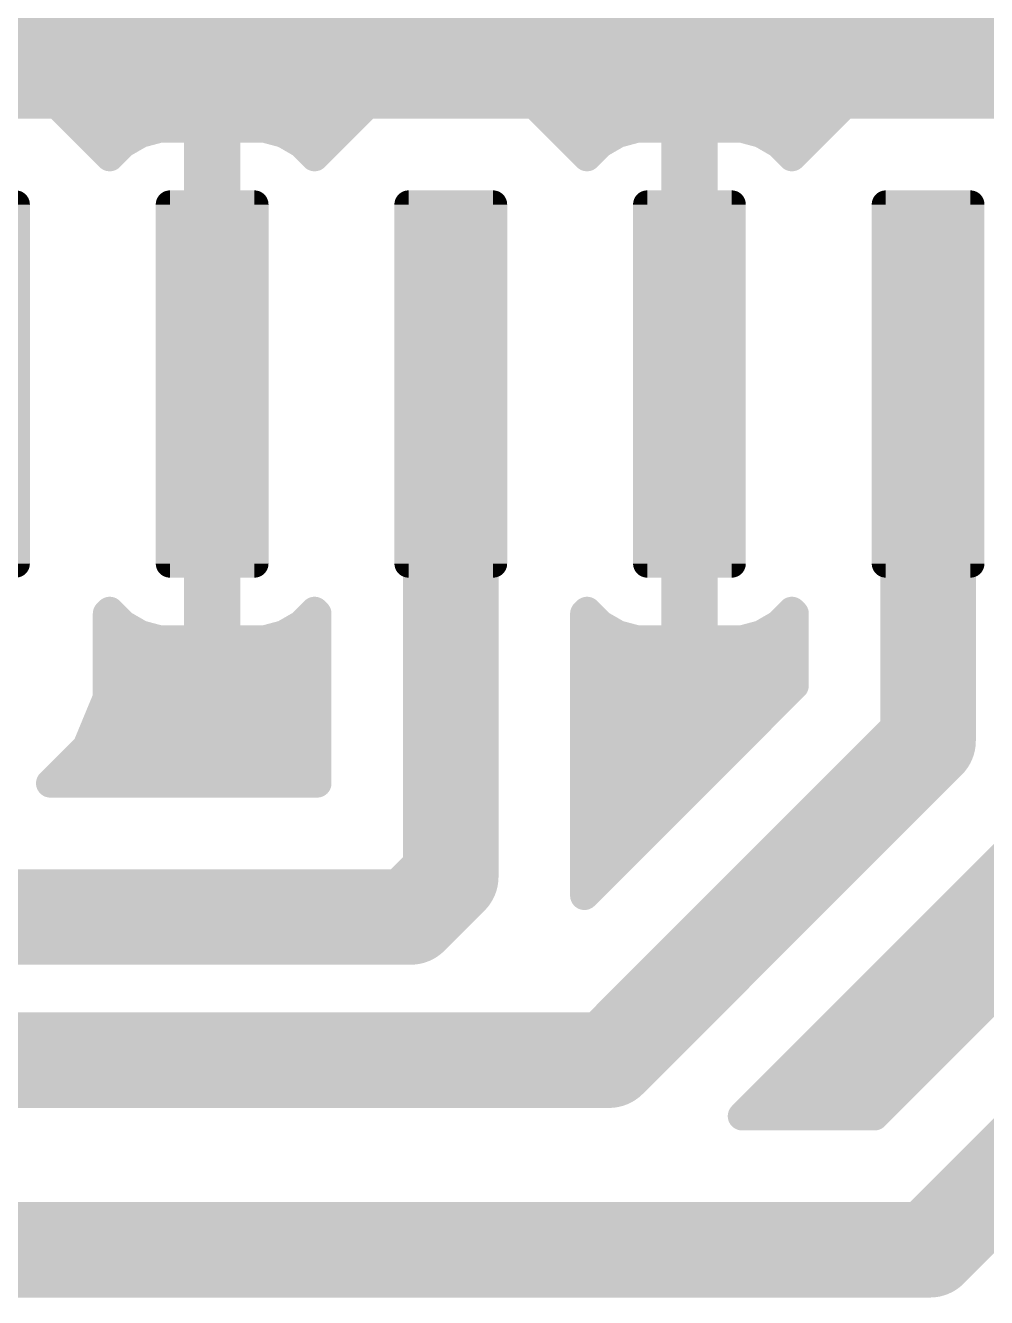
# Model space of a CAD drawing. Extents: x 1.5 to 61.1, y 27.7 to 80.1.
# Drawn here: x 48.85 to 53.96, y 46.4 to 53.16 of the extents above; entities that cross this region are included whole.
import ezdxf

# ---------------------------------------------------------------- set-up
doc = ezdxf.new("R2010")
doc.units = 0
doc.layers.add('1', color=12, linetype='CONTINUOUS')

# ---------------------------------------------------------------- blocks, each defined once
blk = doc.blocks.new('RECT329600X96000R25')
at = {"const_width": 0.075}
blk.add_lwpolyline([(0.9925, -0.225), (0.9925, 0.225, 0.4142), (0.955, 0.2625), (-0.955, 0.2625, 0.4142), (-0.9925, 0.225), (-0.9925, -0.225, 0.4142), (-0.955, -0.2625), (0.955, -0.2625, 0.4142)], format="xyb", close=True, dxfattribs=at)
blk.add_solid([(-0.9738, -0.2438), (0.9738, -0.2438), (-0.9738, 0.2438), (0.9738, 0.2438)])

msp = doc.modelspace()

# ---------------------------------------------------------------- linework, layer by layer
at = {"layer": '1'}
for points, const_width in [([(47.0128, 53.1876), (57.4988, 53.1876)], 0.1524), ([(46.8604, 53.0352), (57.6512, 53.0352)], 0.1524), ([(46.7416, 52.8828), (57.8036, 52.8828)], 0.1524), ([(49.0158, 52.7441), (48.1249, 52.7441)], 0.1524), ([(49.2952, 52.4647), (49.0158, 52.7441)], 0.1524), ([(49.0295, 52.7304), (50.6513, 52.7304)], 0.1524), ([(50.6649, 52.7441), (50.3856, 52.4647)], 0.1524), ([(51.5558, 52.7441), (50.6649, 52.7441)], 0.1524), ([(51.8352, 52.4647), (51.5558, 52.7441)], 0.1524), ([(51.5695, 52.7304), (53.1913, 52.7304)], 0.1524), ([(53.2049, 52.7441), (52.9256, 52.4647)], 0.1524), ([(54.0958, 52.7441), (53.2049, 52.7441)], 0.1524), ([(49.1819, 52.578), (49.4391, 52.578)], 0.1524), ([(49.459, 52.5895), (49.3666, 52.5361)], 0.1524), ([(49.562, 52.6171), (49.459, 52.5895)], 0.1524), ([(49.7666, 52.6171), (49.562, 52.6171)], 0.1524), ([(49.7666, 51.3307), (49.7666, 52.6171)], 0.1524), ([(49.7666, 52.578), (49.9142, 52.578)], 0.1524), ([(50.1187, 52.6171), (49.9142, 52.6171)], 0.1524), ([(49.9142, 52.6171), (49.9142, 51.3307)], 0.1524), ([(50.2218, 52.5895), (50.1187, 52.6171)], 0.1524), ([(50.3142, 52.5361), (50.2218, 52.5895)], 0.1524), ([(50.2416, 52.578), (50.4989, 52.578)], 0.1524), ([(51.7219, 52.578), (51.9791, 52.578)], 0.1524), ([(51.999, 52.5895), (51.9066, 52.5361)], 0.1524), ([(52.102, 52.6171), (51.999, 52.5895)], 0.1524), ([(52.3066, 52.6171), (52.102, 52.6171)], 0.1524), ([(52.3066, 51.3307), (52.3066, 52.6171)], 0.1524), ([(52.3066, 52.578), (52.4542, 52.578)], 0.1524), ([(52.6587, 52.6171), (52.4542, 52.6171)], 0.1524), ([(52.4542, 52.6171), (52.4542, 51.3307)], 0.1524), ([(52.7618, 52.5895), (52.6587, 52.6171)], 0.1524), ([(52.8542, 52.5361), (52.7618, 52.5895)], 0.1524), ([(52.7816, 52.578), (53.0389, 52.578)], 0.1524), ([(49.3666, 52.5361), (49.2952, 52.4647)], 0.1524), ([(50.3856, 52.4647), (50.3142, 52.5361)], 0.1524), ([(51.9066, 52.5361), (51.8352, 52.4647)], 0.1524), ([(52.9256, 52.4647), (52.8542, 52.5361)], 0.1524), ([(49.7666, 52.4256), (49.9142, 52.4256)], 0.1524), ([(52.3066, 52.4256), (52.4542, 52.4256)], 0.1524), ([(49.7666, 52.2732), (49.9142, 52.2732)], 0.1524), ([(52.3066, 52.2732), (52.4542, 52.2732)], 0.1524), ([(49.7666, 52.1208), (49.9142, 52.1208)], 0.1524), ([(52.3066, 52.1208), (52.4542, 52.1208)], 0.1524), ([(49.7666, 51.9684), (49.9142, 51.9684)], 0.1524), ([(52.3066, 51.9684), (52.4542, 51.9684)], 0.1524), ([(49.7666, 51.816), (49.9142, 51.816)], 0.1524), ([(52.3066, 51.816), (52.4542, 51.816)], 0.1524), ([(49.7666, 51.6636), (49.9142, 51.6636)], 0.1524), ([(52.3066, 51.6636), (52.4542, 51.6636)], 0.1524), ([(49.7666, 51.5112), (49.9142, 51.5112)], 0.1524), ([(52.3066, 51.5112), (52.4542, 51.5112)], 0.1524), ([(51.1104, 48.6352), (51.1104, 51.2569)], 0.508), ([(53.6504, 50.702), (53.6504, 51.2569)], 0.508), ([(53.6504, 49.358), (53.6504, 51.2569)], 0.508), ([(49.7666, 51.3588), (49.9142, 51.3588)], 0.1524), ([(52.3066, 51.3588), (52.4542, 51.3588)], 0.1524), ([(49.9142, 51.3307), (49.7666, 51.3307)], 0.1524), ([(52.4542, 51.3307), (52.3066, 51.3307)], 0.1524), ([(49.7666, 49.8967), (49.7666, 51.1831)], 0.1524), ([(49.7666, 51.1831), (49.9142, 51.1831)], 0.1524), ([(49.9142, 51.1831), (49.9142, 49.8967)], 0.1524), ([(52.3066, 49.8967), (52.3066, 51.1831)], 0.1524), ([(52.3066, 51.1831), (52.4542, 51.1831)], 0.1524), ([(52.4542, 51.1831), (52.4542, 49.8967)], 0.1524), ([(49.7666, 51.054), (49.9142, 51.054)], 0.1524), ([(52.3066, 51.054), (52.4542, 51.054)], 0.1524), ([(49.7666, 50.9016), (49.9142, 50.9016)], 0.1524), ([(52.3066, 50.9016), (52.4542, 50.9016)], 0.1524), ([(49.7666, 50.7492), (49.9142, 50.7492)], 0.1524), ([(52.3066, 50.7492), (52.4542, 50.7492)], 0.1524), ([(49.7666, 50.5968), (49.9142, 50.5968)], 0.1524), ([(52.3066, 50.5968), (52.4542, 50.5968)], 0.1524), ([(49.7666, 50.4444), (49.9142, 50.4444)], 0.1524), ([(52.3066, 50.4444), (52.4542, 50.4444)], 0.1524), ([(49.7666, 50.292), (49.9142, 50.292)], 0.1524), ([(52.3066, 50.292), (52.4542, 50.292)], 0.1524), ([(49.7666, 50.1396), (49.9142, 50.1396)], 0.1524), ([(52.3066, 50.1396), (52.4542, 50.1396)], 0.1524), ([(49.2816, 50.0354), (49.2952, 50.049)], 0.1524), ([(49.2816, 49.5884), (49.2816, 50.0354)], 0.1524), ([(49.2952, 50.049), (49.3666, 49.9776)], 0.1524), ([(50.3142, 49.9776), (50.3856, 50.049)], 0.1524), ([(50.3856, 50.049), (50.3992, 50.0354)], 0.1524), ([(50.3992, 50.0354), (50.3992, 49.133)], 0.1524), ([(51.8216, 50.0354), (51.8352, 50.049)], 0.1524), ([(51.8216, 48.535), (51.8216, 50.0354)], 0.1524), ([(51.8352, 50.049), (51.9066, 49.9776)], 0.1524), ([(52.8542, 49.9776), (52.9256, 50.049)], 0.1524), ([(52.9256, 50.049), (52.9392, 50.0354)], 0.1524), ([(52.9392, 50.0354), (52.9392, 49.6526)], 0.1524), ([(49.2816, 49.9872), (49.357, 49.9872)], 0.1524), ([(49.3666, 49.9776), (49.459, 49.9243)], 0.1524), ([(49.7666, 49.9872), (49.9142, 49.9872)], 0.1524), ([(50.2218, 49.9243), (50.3142, 49.9776)], 0.1524), ([(50.3238, 49.9872), (50.3992, 49.9872)], 0.1524), ([(51.8216, 49.9872), (51.897, 49.9872)], 0.1524), ([(51.9066, 49.9776), (51.999, 49.9243)], 0.1524), ([(52.3066, 49.9872), (52.4542, 49.9872)], 0.1524), ([(52.7618, 49.9243), (52.8542, 49.9776)], 0.1524), ([(52.8638, 49.9872), (52.9392, 49.9872)], 0.1524), ([(49.459, 49.9243), (49.562, 49.8967)], 0.1524), ([(49.562, 49.8967), (49.7666, 49.8967)], 0.1524), ([(49.9142, 49.8967), (50.1187, 49.8967)], 0.1524), ([(50.1187, 49.8967), (50.2218, 49.9243)], 0.1524), ([(51.999, 49.9243), (52.102, 49.8967)], 0.1524), ([(52.102, 49.8967), (52.3066, 49.8967)], 0.1524), ([(52.4542, 49.8967), (52.6587, 49.8967)], 0.1524), ([(52.6587, 49.8967), (52.7618, 49.9243)], 0.1524), ([(49.2816, 49.8348), (50.3992, 49.8348)], 0.1524), ([(51.8216, 49.8348), (52.9392, 49.8348)], 0.1524), ([(49.2816, 49.6824), (50.3992, 49.6824)], 0.1524), ([(51.8216, 49.6824), (52.9392, 49.6824)], 0.1524), ([(52.9392, 49.6526), (51.8216, 48.535)], 0.1524), ([(49.1733, 49.327), (49.2816, 49.5884)], 0.1524), ([(49.2574, 49.53), (50.3992, 49.53)], 0.1524), ([(51.9521, 47.6598), (53.6504, 49.358)], 0.508), ([(51.8216, 49.53), (52.8166, 49.53)], 0.1524), ([(55.4792, 49.4758), (53.3657, 47.3624)], 0.1524), ([(48.9793, 49.133), (49.1733, 49.327)], 0.1524), ([(49.1943, 49.3776), (50.3992, 49.3776)], 0.1524), ([(51.8216, 49.3776), (52.6642, 49.3776)], 0.1524), ([(53.6603, 46.6512), (56.1904, 49.1813)], 0.508), ([(49.0715, 49.2252), (50.3992, 49.2252)], 0.1524), ([(51.8216, 49.2252), (52.5118, 49.2252)], 0.1524), ([(50.3992, 49.133), (48.9793, 49.133)], 0.1524), ([(51.8216, 49.0728), (52.3594, 49.0728)], 0.1524), ([(51.8216, 48.9204), (52.207, 48.9204)], 0.1524), ([(52.6605, 47.3624), (54.2533, 48.9552)], 0.1524), ([(50.897, 48.4218), (51.1104, 48.6352)], 0.508), ([(51.8216, 48.768), (52.0546, 48.768)], 0.1524), ([(45.5489, 48.4218), (50.897, 48.4218)], 0.508), ([(51.8216, 48.6156), (51.9022, 48.6156)], 0.1524), ([(53.9137, 48.6156), (54.6189, 48.6156)], 0.1524), ([(53.7613, 48.4632), (54.4665, 48.4632)], 0.1524), ([(53.6089, 48.3108), (54.3141, 48.3108)], 0.1524), ([(53.4565, 48.1584), (54.1617, 48.1584)], 0.1524), ([(53.3041, 48.006), (54.0093, 48.006)], 0.1524), ([(45.2332, 47.6598), (51.9521, 47.6598)], 0.508), ([(53.1517, 47.8536), (53.8569, 47.8536)], 0.1524), ([(52.9993, 47.7012), (53.7045, 47.7012)], 0.1524), ([(52.8469, 47.5488), (53.5521, 47.5488)], 0.1524), ([(53.3657, 47.3624), (52.6605, 47.3624)], 0.1524), ([(52.6945, 47.3964), (53.3997, 47.3964)], 0.1524), ([(45.1642, 46.6512), (53.6603, 46.6512)], 0.508)]:
    msp.add_lwpolyline(points, dxfattribs=dict(at, const_width=const_width))
for points, const_width in [([(49.0428, 52.771, 1), (48.9889, 52.7171)], 0.0762), ([(49.0295, 52.7685, 1), (49.0295, 52.6923)], 0.0762), ([(49.0158, 52.706, 1), (49.0158, 52.7822)], 0.0762), ([(50.6649, 52.7822, 1), (50.6649, 52.706)], 0.0762), ([(50.6919, 52.7171, 1), (50.638, 52.771)], 0.0762), ([(50.6513, 52.6923, 1), (50.6513, 52.7685)], 0.0762), ([(51.5828, 52.771, 1), (51.5289, 52.7171)], 0.0762), ([(51.5695, 52.7685, 1), (51.5695, 52.6923)], 0.0762), ([(51.5558, 52.706, 1), (51.5558, 52.7822)], 0.0762), ([(53.2049, 52.7822, 1), (53.2049, 52.706)], 0.0762), ([(53.2319, 52.7171, 1), (53.178, 52.771)], 0.0762), ([(53.1913, 52.6923, 1), (53.1913, 52.7685)], 0.0762), ([(49.1819, 52.6161, 1), (49.1819, 52.5399)], 0.0762), ([(49.4491, 52.6263, 1), (49.4688, 52.5527)], 0.0762), ([(49.4391, 52.5399, 1), (49.4391, 52.6161)], 0.0762), ([(49.478, 52.5565, 1), (49.4399, 52.6225)], 0.0762), ([(49.562, 52.6552, 1), (49.562, 52.579)], 0.0762), ([(49.5719, 52.5803, 1), (49.5522, 52.6539)], 0.0762), ([(49.8047, 52.6171, 1), (49.7285, 52.6171)], 0.0762), ([(49.7666, 52.6161, 1), (49.7666, 52.5399)], 0.0762), ([(49.7666, 52.579, 1), (49.7666, 52.6552)], 0.0762), ([(49.9142, 52.6552, 1), (49.9142, 52.579)], 0.0762), ([(49.9523, 52.6171, 1), (49.8761, 52.6171)], 0.0762), ([(49.9142, 52.5399, 1), (49.9142, 52.6161)], 0.0762), ([(50.1286, 52.6539, 1), (50.1089, 52.5803)], 0.0762), ([(50.1187, 52.579, 1), (50.1187, 52.6552)], 0.0762), ([(50.2408, 52.6225, 1), (50.2027, 52.5565)], 0.0762), ([(50.2416, 52.6161, 1), (50.2416, 52.5399)], 0.0762), ([(50.2119, 52.5527, 1), (50.2317, 52.6263)], 0.0762), ([(50.4989, 52.5399, 1), (50.4989, 52.6161)], 0.0762), ([(51.7219, 52.6161, 1), (51.7219, 52.5399)], 0.0762), ([(51.9891, 52.6263, 1), (52.0088, 52.5527)], 0.0762), ([(51.9791, 52.5399, 1), (51.9791, 52.6161)], 0.0762), ([(52.018, 52.5565, 1), (51.9799, 52.6225)], 0.0762), ([(52.102, 52.6552, 1), (52.102, 52.579)], 0.0762), ([(52.1119, 52.5803, 1), (52.0922, 52.6539)], 0.0762), ([(52.3447, 52.6171, 1), (52.2685, 52.6171)], 0.0762), ([(52.3066, 52.6161, 1), (52.3066, 52.5399)], 0.0762), ([(52.3066, 52.579, 1), (52.3066, 52.6552)], 0.0762), ([(52.4542, 52.6552, 1), (52.4542, 52.579)], 0.0762), ([(52.4923, 52.6171, 1), (52.4161, 52.6171)], 0.0762), ([(52.4542, 52.5399, 1), (52.4542, 52.6161)], 0.0762), ([(52.6686, 52.6539, 1), (52.6489, 52.5803)], 0.0762), ([(52.6587, 52.579, 1), (52.6587, 52.6552)], 0.0762), ([(52.7808, 52.6225, 1), (52.7427, 52.5565)], 0.0762), ([(52.7816, 52.6161, 1), (52.7816, 52.5399)], 0.0762), ([(52.7519, 52.5527, 1), (52.7717, 52.6263)], 0.0762), ([(53.0389, 52.5399, 1), (53.0389, 52.6161)], 0.0762), ([(49.3475, 52.5691, 1), (49.3856, 52.5031)], 0.0762), ([(49.3935, 52.5092, 1), (49.3396, 52.5631)], 0.0762), ([(50.3411, 52.5631, 1), (50.2872, 52.5092)], 0.0762), ([(50.2951, 52.5031, 1), (50.3332, 52.5691)], 0.0762), ([(51.8875, 52.5691, 1), (51.9256, 52.5031)], 0.0762), ([(51.9335, 52.5092, 1), (51.8796, 52.5631)], 0.0762), ([(52.8811, 52.5631, 1), (52.8272, 52.5092)], 0.0762), ([(52.8351, 52.5031, 1), (52.8732, 52.5691)], 0.0762), ([(49.2682, 52.4917, 1), (49.3221, 52.4378)], 0.0762), ([(49.2682, 52.4378, 1), (49.3221, 52.4917)], 0.0762), ([(50.3586, 52.4917, 1), (50.4125, 52.4378)], 0.0762), ([(50.3586, 52.4378, 1), (50.4125, 52.4917)], 0.0762), ([(51.8083, 52.4917, 1), (51.8621, 52.4378)], 0.0762), ([(51.8083, 52.4378, 1), (51.8621, 52.4917)], 0.0762), ([(52.8986, 52.4917, 1), (52.9525, 52.4378)], 0.0762), ([(52.8986, 52.4378, 1), (52.9525, 52.4917)], 0.0762), ([(49.7666, 52.4637, 1), (49.7666, 52.3875)], 0.0762), ([(49.9142, 52.3875, 1), (49.9142, 52.4637)], 0.0762), ([(52.3066, 52.4637, 1), (52.3066, 52.3875)], 0.0762), ([(52.4542, 52.3875, 1), (52.4542, 52.4637)], 0.0762), ([(49.7666, 52.3113, 1), (49.7666, 52.2351)], 0.0762), ([(49.9142, 52.2351, 1), (49.9142, 52.3113)], 0.0762), ([(52.3066, 52.3113, 1), (52.3066, 52.2351)], 0.0762), ([(52.4542, 52.2351, 1), (52.4542, 52.3113)], 0.0762), ([(49.7666, 52.1589, 1), (49.7666, 52.0827)], 0.0762), ([(49.9142, 52.0827, 1), (49.9142, 52.1589)], 0.0762), ([(52.3066, 52.1589, 1), (52.3066, 52.0827)], 0.0762), ([(52.4542, 52.0827, 1), (52.4542, 52.1589)], 0.0762), ([(49.7666, 52.0065, 1), (49.7666, 51.9303)], 0.0762), ([(49.9142, 51.9303, 1), (49.9142, 52.0065)], 0.0762), ([(52.3066, 52.0065, 1), (52.3066, 51.9303)], 0.0762), ([(52.4542, 51.9303, 1), (52.4542, 52.0065)], 0.0762), ([(49.7666, 51.8541, 1), (49.7666, 51.7779)], 0.0762), ([(49.9142, 51.7779, 1), (49.9142, 51.8541)], 0.0762), ([(52.3066, 51.8541, 1), (52.3066, 51.7779)], 0.0762), ([(52.4542, 51.7779, 1), (52.4542, 51.8541)], 0.0762), ([(49.7666, 51.7017, 1), (49.7666, 51.6255)], 0.0762), ([(49.9142, 51.6255, 1), (49.9142, 51.7017)], 0.0762), ([(52.3066, 51.7017, 1), (52.3066, 51.6255)], 0.0762), ([(52.4542, 51.6255, 1), (52.4542, 51.7017)], 0.0762), ([(49.7666, 51.5493, 1), (49.7666, 51.4731)], 0.0762), ([(49.9142, 51.4731, 1), (49.9142, 51.5493)], 0.0762), ([(52.3066, 51.5493, 1), (52.3066, 51.4731)], 0.0762), ([(52.4542, 51.4731, 1), (52.4542, 51.5493)], 0.0762), ([(51.2374, 51.2569, 1), (50.9834, 51.2569)], 0.254), ([(53.7774, 51.2569, 1), (53.5234, 51.2569)], 0.254), ([(53.7774, 51.2569, 1), (53.5234, 51.2569)], 0.254), ([(49.7666, 51.3969, 1), (49.7666, 51.3207)], 0.0762), ([(49.9142, 51.3207, 1), (49.9142, 51.3969)], 0.0762), ([(52.3066, 51.3969, 1), (52.3066, 51.3207)], 0.0762), ([(52.4542, 51.3207, 1), (52.4542, 51.3969)], 0.0762), ([(49.7666, 51.3688, 1), (49.7666, 51.2926)], 0.0762), ([(49.7285, 51.3307, 1), (49.8047, 51.3307)], 0.0762), ([(49.8761, 51.3307, 1), (49.9523, 51.3307)], 0.0762), ([(49.9142, 51.2926, 1), (49.9142, 51.3688)], 0.0762), ([(52.3066, 51.3688, 1), (52.3066, 51.2926)], 0.0762), ([(52.2685, 51.3307, 1), (52.3447, 51.3307)], 0.0762), ([(52.4161, 51.3307, 1), (52.4923, 51.3307)], 0.0762), ([(52.4542, 51.2926, 1), (52.4542, 51.3688)], 0.0762), ([(49.8047, 51.1831, 1), (49.7285, 51.1831)], 0.0762), ([(49.7666, 51.2212, 1), (49.7666, 51.145)], 0.0762), ([(49.9523, 51.1831, 1), (49.8761, 51.1831)], 0.0762), ([(49.9142, 51.145, 1), (49.9142, 51.2212)], 0.0762), ([(52.3447, 51.1831, 1), (52.2685, 51.1831)], 0.0762), ([(52.3066, 51.2212, 1), (52.3066, 51.145)], 0.0762), ([(52.4923, 51.1831, 1), (52.4161, 51.1831)], 0.0762), ([(52.4542, 51.145, 1), (52.4542, 51.2212)], 0.0762), ([(49.7666, 51.0921, 1), (49.7666, 51.0159)], 0.0762), ([(49.9142, 51.0159, 1), (49.9142, 51.0921)], 0.0762), ([(52.3066, 51.0921, 1), (52.3066, 51.0159)], 0.0762), ([(52.4542, 51.0159, 1), (52.4542, 51.0921)], 0.0762), ([(49.7666, 50.9397, 1), (49.7666, 50.8635)], 0.0762), ([(49.9142, 50.8635, 1), (49.9142, 50.9397)], 0.0762), ([(52.3066, 50.9397, 1), (52.3066, 50.8635)], 0.0762), ([(52.4542, 50.8635, 1), (52.4542, 50.9397)], 0.0762), ([(49.7666, 50.7873, 1), (49.7666, 50.7111)], 0.0762), ([(49.9142, 50.7111, 1), (49.9142, 50.7873)], 0.0762), ([(52.3066, 50.7873, 1), (52.3066, 50.7111)], 0.0762), ([(52.4542, 50.7111, 1), (52.4542, 50.7873)], 0.0762), ([(53.5234, 50.702, 1), (53.7774, 50.702)], 0.254), ([(49.7666, 50.6349, 1), (49.7666, 50.5587)], 0.0762), ([(49.9142, 50.5587, 1), (49.9142, 50.6349)], 0.0762), ([(52.3066, 50.6349, 1), (52.3066, 50.5587)], 0.0762), ([(52.4542, 50.5587, 1), (52.4542, 50.6349)], 0.0762), ([(49.7666, 50.4825, 1), (49.7666, 50.4063)], 0.0762), ([(49.9142, 50.4063, 1), (49.9142, 50.4825)], 0.0762), ([(52.3066, 50.4825, 1), (52.3066, 50.4063)], 0.0762), ([(52.4542, 50.4063, 1), (52.4542, 50.4825)], 0.0762), ([(49.7666, 50.3301, 1), (49.7666, 50.2539)], 0.0762), ([(49.9142, 50.2539, 1), (49.9142, 50.3301)], 0.0762), ([(52.3066, 50.3301, 1), (52.3066, 50.2539)], 0.0762), ([(52.4542, 50.2539, 1), (52.4542, 50.3301)], 0.0762), ([(49.7666, 50.1777, 1), (49.7666, 50.1015)], 0.0762), ([(49.9142, 50.1015, 1), (49.9142, 50.1777)], 0.0762), ([(52.3066, 50.1777, 1), (52.3066, 50.1015)], 0.0762), ([(52.4542, 50.1015, 1), (52.4542, 50.1777)], 0.0762), ([(49.2546, 50.0624, 1), (49.3085, 50.0085)], 0.0762), ([(49.3197, 50.0354, 1), (49.2435, 50.0354)], 0.0762), ([(49.3221, 50.076, 1), (49.2683, 50.0221)], 0.0762), ([(49.3221, 50.0221, 1), (49.2683, 50.076)], 0.0762), ([(50.4125, 50.076, 1), (50.3586, 50.0221)], 0.0762), ([(50.4125, 50.0221, 1), (50.3586, 50.076)], 0.0762), ([(50.4373, 50.0354, 1), (50.3611, 50.0354)], 0.0762), ([(50.3722, 50.0085, 1), (50.4261, 50.0624)], 0.0762), ([(51.7946, 50.0624, 1), (51.8485, 50.0085)], 0.0762), ([(51.8597, 50.0354, 1), (51.7835, 50.0354)], 0.0762), ([(51.8621, 50.076, 1), (51.8083, 50.0221)], 0.0762), ([(51.8621, 50.0221, 1), (51.8083, 50.076)], 0.0762), ([(52.9525, 50.076, 1), (52.8986, 50.0221)], 0.0762), ([(52.9525, 50.0221, 1), (52.8986, 50.076)], 0.0762), ([(52.9773, 50.0354, 1), (52.9011, 50.0354)], 0.0762), ([(52.9122, 50.0085, 1), (52.9661, 50.0624)], 0.0762), ([(49.2816, 50.0253, 1), (49.2816, 49.9491)], 0.0762), ([(49.3856, 50.0106, 1), (49.3475, 49.9446)], 0.0762), ([(49.3396, 49.9507, 1), (49.3935, 50.0046)], 0.0762), ([(49.357, 49.9491, 1), (49.357, 50.0253)], 0.0762), ([(49.7666, 50.0253, 1), (49.7666, 49.9491)], 0.0762), ([(49.9142, 49.9491, 1), (49.9142, 50.0253)], 0.0762), ([(50.2872, 50.0046, 1), (50.3411, 49.9507)], 0.0762), ([(50.3238, 50.0253, 1), (50.3238, 49.9491)], 0.0762), ([(50.3332, 49.9446, 1), (50.2951, 50.0106)], 0.0762), ([(50.3992, 49.9491, 1), (50.3992, 50.0253)], 0.0762), ([(51.8216, 50.0253, 1), (51.8216, 49.9491)], 0.0762), ([(51.9256, 50.0106, 1), (51.8875, 49.9446)], 0.0762), ([(51.8796, 49.9507, 1), (51.9335, 50.0046)], 0.0762), ([(51.897, 49.9491, 1), (51.897, 50.0253)], 0.0762), ([(52.3066, 50.0253, 1), (52.3066, 49.9491)], 0.0762), ([(52.4542, 49.9491, 1), (52.4542, 50.0253)], 0.0762), ([(52.8272, 50.0046, 1), (52.8811, 49.9507)], 0.0762), ([(52.8638, 50.0253, 1), (52.8638, 49.9491)], 0.0762), ([(52.8732, 49.9446, 1), (52.8351, 50.0106)], 0.0762), ([(52.9392, 49.9491, 1), (52.9392, 50.0253)], 0.0762), ([(49.4688, 49.9611, 1), (49.4491, 49.8875)], 0.0762), ([(49.4399, 49.8913, 1), (49.478, 49.9573)], 0.0762), ([(49.562, 49.9348, 1), (49.562, 49.8586)], 0.0762), ([(49.5522, 49.8599, 1), (49.5719, 49.9335)], 0.0762), ([(49.7666, 49.8586, 1), (49.7666, 49.9348)], 0.0762), ([(49.9142, 49.9348, 1), (49.9142, 49.8586)], 0.0762), ([(50.1089, 49.9335, 1), (50.1286, 49.8599)], 0.0762), ([(50.1187, 49.8586, 1), (50.1187, 49.9348)], 0.0762), ([(50.2027, 49.9573, 1), (50.2408, 49.8913)], 0.0762), ([(50.2317, 49.8875, 1), (50.2119, 49.9611)], 0.0762), ([(52.0088, 49.9611, 1), (51.9891, 49.8875)], 0.0762), ([(51.9799, 49.8913, 1), (52.018, 49.9573)], 0.0762), ([(52.102, 49.9348, 1), (52.102, 49.8586)], 0.0762), ([(52.0922, 49.8599, 1), (52.1119, 49.9335)], 0.0762), ([(52.3066, 49.8586, 1), (52.3066, 49.9348)], 0.0762), ([(52.4542, 49.9348, 1), (52.4542, 49.8586)], 0.0762), ([(52.6489, 49.9335, 1), (52.6686, 49.8599)], 0.0762), ([(52.6587, 49.8586, 1), (52.6587, 49.9348)], 0.0762), ([(52.7427, 49.9573, 1), (52.7808, 49.8913)], 0.0762), ([(52.7717, 49.8875, 1), (52.7519, 49.9611)], 0.0762), ([(49.2816, 49.8729, 1), (49.2816, 49.7967)], 0.0762), ([(49.7285, 49.8967, 1), (49.8047, 49.8967)], 0.0762), ([(49.8761, 49.8967, 1), (49.9523, 49.8967)], 0.0762), ([(50.3992, 49.7967, 1), (50.3992, 49.8729)], 0.0762), ([(51.8216, 49.8729, 1), (51.8216, 49.7967)], 0.0762), ([(52.2685, 49.8967, 1), (52.3447, 49.8967)], 0.0762), ([(52.4161, 49.8967, 1), (52.4923, 49.8967)], 0.0762), ([(52.9392, 49.7967, 1), (52.9392, 49.8729)], 0.0762), ([(49.2816, 49.7205, 1), (49.2816, 49.6443)], 0.0762), ([(50.3992, 49.6443, 1), (50.3992, 49.7205)], 0.0762), ([(51.8216, 49.7205, 1), (51.8216, 49.6443)], 0.0762), ([(52.9392, 49.6443, 1), (52.9392, 49.7205)], 0.0762), ([(52.9011, 49.6526, 1), (52.9773, 49.6526)], 0.0762), ([(52.9661, 49.6257, 1), (52.9122, 49.6796)], 0.0762), ([(49.2574, 49.5681, 1), (49.2574, 49.4919)], 0.0762), ([(49.2435, 49.5884, 1), (49.3197, 49.5884)], 0.0762), ([(49.3168, 49.5739, 1), (49.2464, 49.603)], 0.0762), ([(50.3992, 49.4919, 1), (50.3992, 49.5681)], 0.0762), ([(51.8216, 49.5681, 1), (51.8216, 49.4919)], 0.0762), ([(52.8166, 49.4919, 1), (52.8166, 49.5681)], 0.0762), ([(53.7402, 49.2682, 1), (53.5606, 49.4478)], 0.254), ([(53.5234, 49.358, 1), (53.7774, 49.358)], 0.254), ([(49.2003, 49.3001, 1), (49.1464, 49.354)], 0.0762), ([(49.1943, 49.4157, 1), (49.1943, 49.3395)], 0.0762), ([(50.3992, 49.3395, 1), (50.3992, 49.4157)], 0.0762), ([(51.8216, 49.4157, 1), (51.8216, 49.3395)], 0.0762), ([(52.6642, 49.3395, 1), (52.6642, 49.4157)], 0.0762), ([(49.1381, 49.3416, 1), (49.2085, 49.3125)], 0.0762), ([(49.0715, 49.2633, 1), (49.0715, 49.1871)], 0.0762), ([(50.3992, 49.1871, 1), (50.3992, 49.2633)], 0.0762), ([(51.8216, 49.2633, 1), (51.8216, 49.1871)], 0.0762), ([(52.5118, 49.1871, 1), (52.5118, 49.2633)], 0.0762), ([(48.9793, 49.1711, 1), (48.9793, 49.0949)], 0.0762), ([(50.3992, 49.0949, 1), (50.3992, 49.1711)], 0.0762), ([(48.9523, 49.1599, 1), (49.0062, 49.1061)], 0.0762), ([(50.3611, 49.133, 1), (50.4373, 49.133)], 0.0762), ([(51.8216, 49.1109, 1), (51.8216, 49.0347)], 0.0762), ([(52.3594, 49.0347, 1), (52.3594, 49.1109)], 0.0762), ([(51.8216, 48.9585, 1), (51.8216, 48.8823)], 0.0762), ([(52.207, 48.8823, 1), (52.207, 48.9585)], 0.0762), ([(51.2002, 48.5454, 1), (51.0206, 48.725)], 0.254), ([(51.8216, 48.8061, 1), (51.8216, 48.7299)], 0.0762), ([(52.0546, 48.7299, 1), (52.0546, 48.8061)], 0.0762), ([(50.9834, 48.6352, 1), (51.2374, 48.6352)], 0.254), ([(50.897, 48.2948, 1), (50.897, 48.5488)], 0.254), ([(51.8216, 48.6537, 1), (51.8216, 48.5775)], 0.0762), ([(51.9022, 48.5775, 1), (51.9022, 48.6537)], 0.0762), ([(53.9137, 48.6537, 1), (53.9137, 48.5775)], 0.0762), ([(50.8072, 48.5116, 1), (50.9868, 48.332)], 0.254), ([(51.7946, 48.562, 1), (51.8485, 48.5081)], 0.0762), ([(51.7835, 48.535, 1), (51.8597, 48.535)], 0.0762), ([(53.7613, 48.5013, 1), (53.7613, 48.4251)], 0.0762), ([(53.6089, 48.3489, 1), (53.6089, 48.2727)], 0.0762), ([(53.4565, 48.1965, 1), (53.4565, 48.1203)], 0.0762), ([(53.3041, 48.0441, 1), (53.3041, 47.9679)], 0.0762), ([(51.9521, 47.5328, 1), (51.9521, 47.7868)], 0.254), ([(53.1517, 47.8917, 1), (53.1517, 47.8155)], 0.0762), ([(53.8569, 47.8155, 1), (53.8569, 47.8917)], 0.0762), ([(51.8623, 47.7496, 1), (52.0419, 47.57)], 0.254), ([(52.9993, 47.7393, 1), (52.9993, 47.6631)], 0.0762), ([(53.7045, 47.6631, 1), (53.7045, 47.7393)], 0.0762), ([(52.8469, 47.5869, 1), (52.8469, 47.5107)], 0.0762), ([(53.5521, 47.5107, 1), (53.5521, 47.5869)], 0.0762), ([(52.6605, 47.4005, 1), (52.6605, 47.3243)], 0.0762), ([(52.6945, 47.4345, 1), (52.6945, 47.3583)], 0.0762), ([(53.3657, 47.3243, 1), (53.3657, 47.4005)], 0.0762), ([(53.3997, 47.3583, 1), (53.3997, 47.4345)], 0.0762), ([(52.6336, 47.3893, 1), (52.6874, 47.3354)], 0.0762), ([(53.3388, 47.3893, 1), (53.3926, 47.3354)], 0.0762), ([(53.6603, 46.5242, 1), (53.6603, 46.7782)], 0.254), ([(53.5705, 46.741, 1), (53.7501, 46.5614)], 0.254)]:
    msp.add_lwpolyline(points, format="xyb", dxfattribs=dict(at, const_width=const_width))

# ---------------------------------------------------------------- block references
at = {"layer": '1', "rotation": 90}
for p in [(48.5704, 51.2569), (49.8404, 51.2569), (51.1104, 51.2569), (52.3804, 51.2569), (53.6504, 51.2569)]:
    msp.add_blockref('RECT329600X96000R25', p, dxfattribs=at)

doc.saveas('drawing.dxf')
